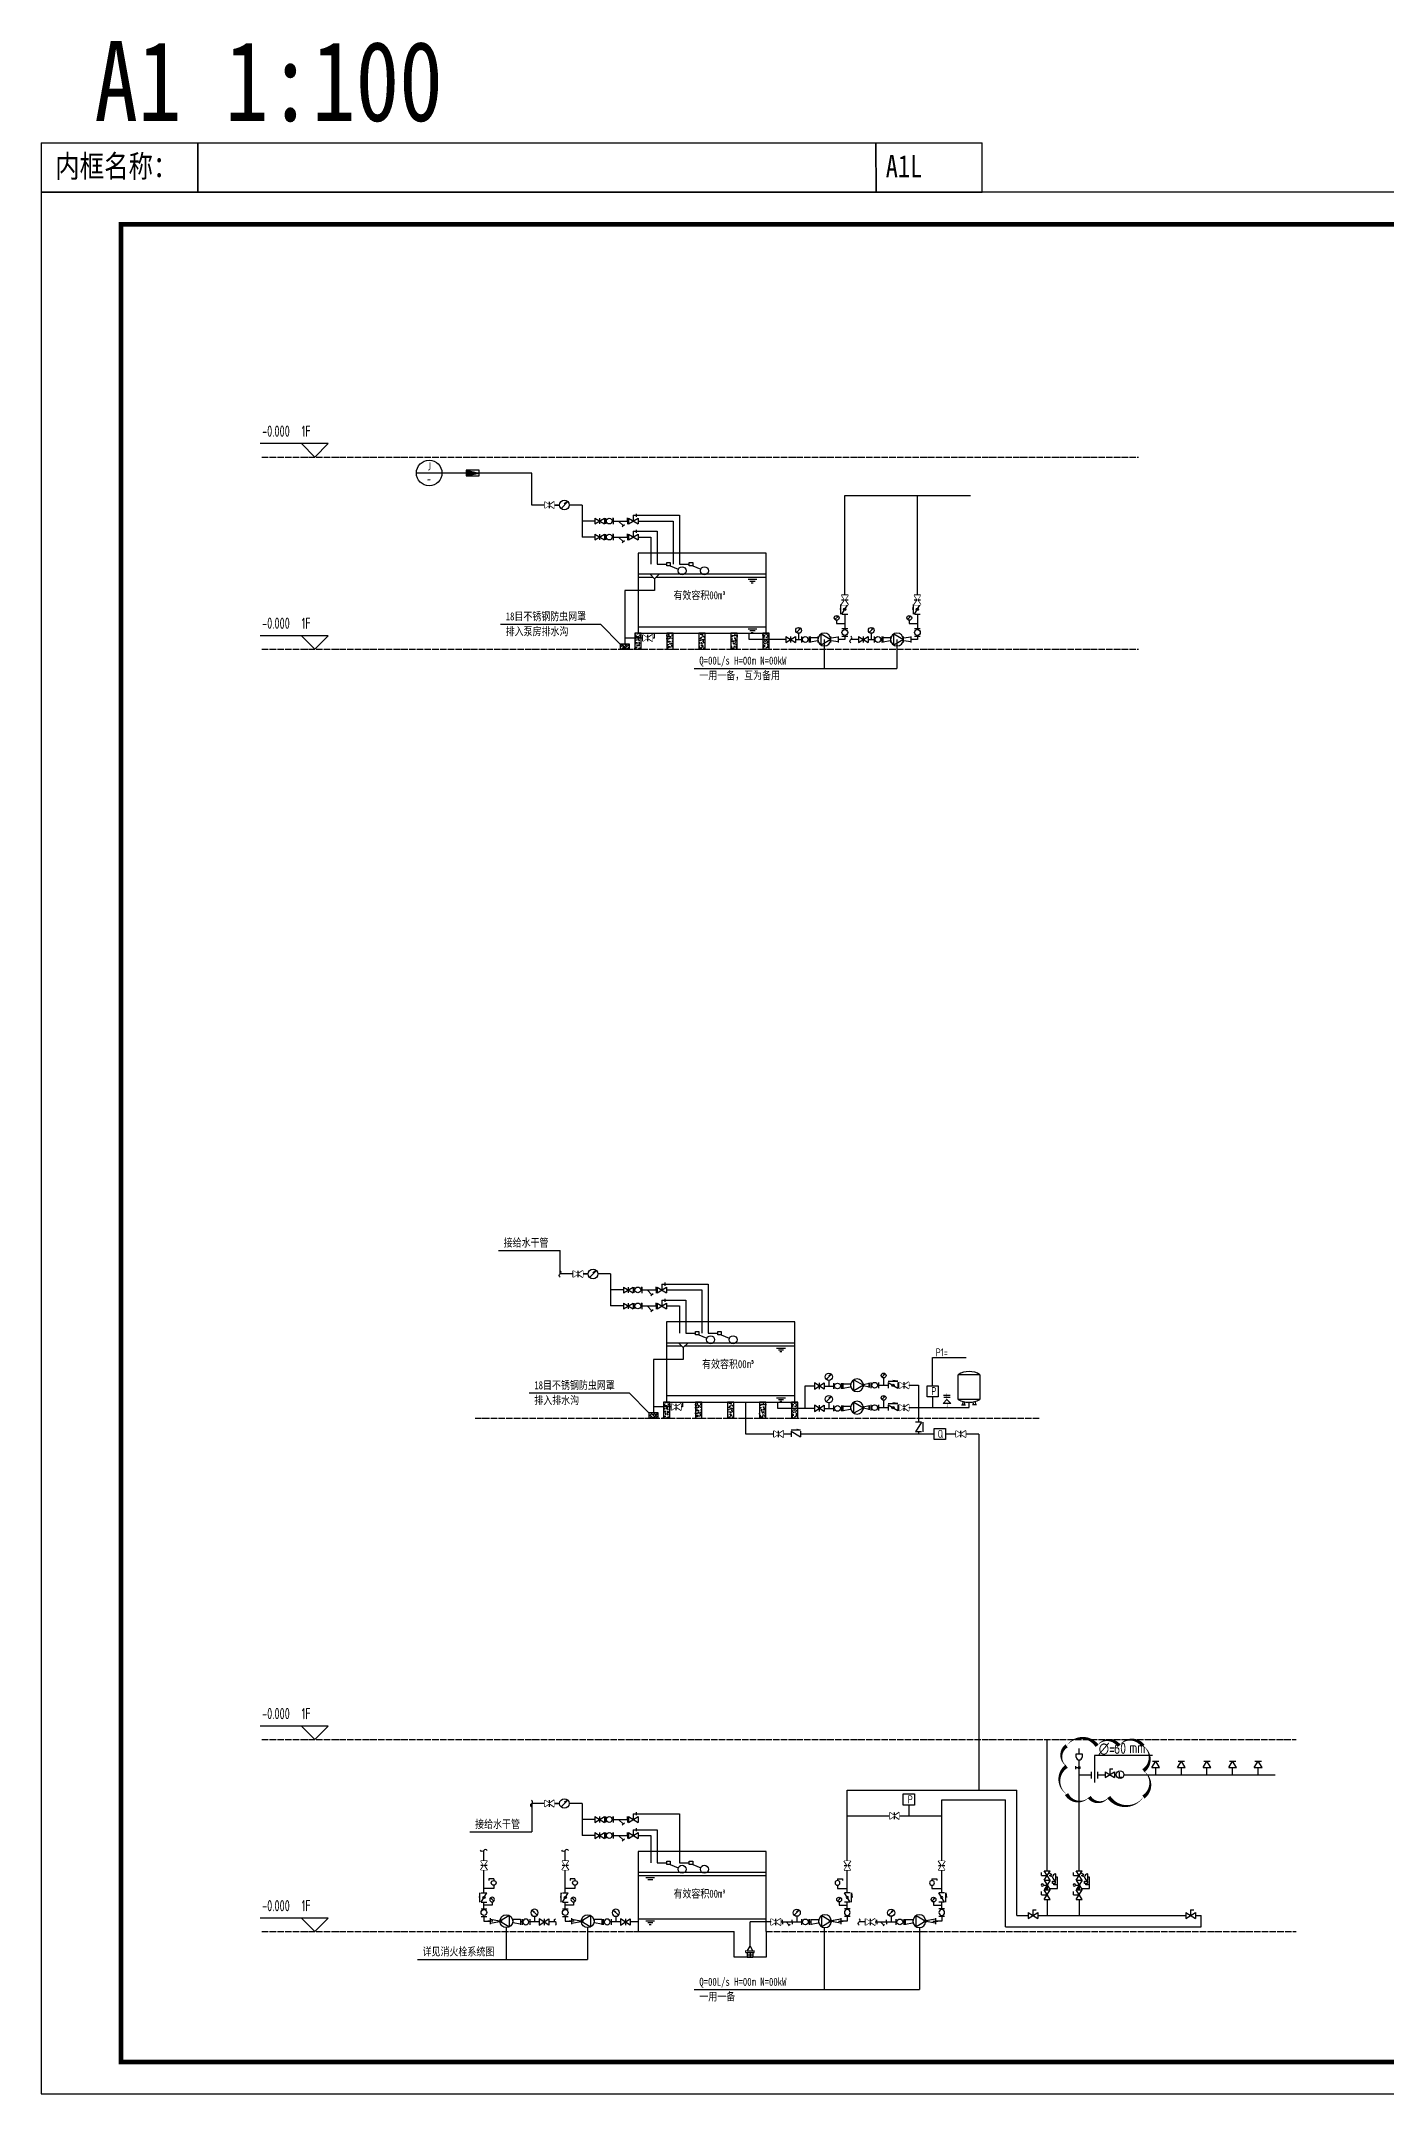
# Model space of a CAD drawing. Extents: x -973766 to 490869, y -74466 to 47007.
# Drawn here: x -332692 to -290642, y -47233 to 16891 of the extents above; entities that cross this region are included whole.
import ezdxf
from ezdxf.enums import TextEntityAlignment as Align

# ---------------------------------------------------------------- set-up
doc = ezdxf.new("R2010")
doc.units = 0
doc.header["$LTSCALE"] = 100
doc.header["$MEASUREMENT"] = 0
doc.linetypes.add('CENTER', pattern=[50.8, 31.75, -6.35, 6.35, -6.35])
doc.linetypes.add('DOTE', pattern=[2.42, 2, -0.2, 0.02, -0.2])
doc.layers.get('Defpoints').update_dxf_attribs({"color": 2})
for name, color, linetype in [('AD-AXIS-AXIS', 7, 'CENTER'), ('W-DRAI-EQPM', 2, 'Continuous'), ('W-FRPT-HYDT-EQPM', 60, 'Continuous'), ('W-FRPT-SPRL-DIMS', 61, 'Continuous'), ('W-FRPT-SPRL-EQPM', 60, 'Continuous'), ('W-NOTE', 40, 'Continuous'), ('W-WSUP-EQPM', 3, 'Continuous'), ('W-WSUP-NOTE', 40, 'Continuous')]:
    doc.layers.add(name, color=color, linetype=linetype)
for name, color, linetype, lineweight in [('W-DRAI-DOME-PIPE', 2, 'TH_PL13-100_F', 30), ('W-FRPT-HYDT-PIPE', 1, 'TH_PL09-100_XH', 30), ('W-FRPT-SPRL-PIPE', 4, 'TH_PL10-100_ZP', 30), ('W-WSUP-COOL-PIPE', 3, 'TH_PL01-100_J', 30)]:
    doc.layers.add(name, color=color, linetype=linetype, lineweight=lineweight)
doc.layers.add('内框', color=8, linetype='Continuous', plot=False)
doc.styles.get("Standard").update_dxf_attribs({"font": 'gbenor.shx', "bigfont": 'gbcbig.shx'})
doc.styles.add('TH-STYLE1', font='Stfangso_1.ttf', dxfattribs={"width": 0.8})
doc.styles.add('TH-STYLE3', font='tssdeng.shx', dxfattribs={"width": 0.8, "bigfont": 'tssdchn.shx'})
doc.styles.add('黑体', font='simhei.ttf')
doc.linetypes.add('TH_PL01-100_J', pattern='A,25,["J",TH-STYLE3,S=3,R=0,X=1.1,Y=-1.25],-3.5', length=28.5)
doc.linetypes.add('TH_PL09-100_XH', pattern='A,25,["XH",TH-STYLE3,S=3,R=0,X=1.15,Y=-1.1],-6', length=31)
doc.linetypes.add('TH_PL10-100_ZP', pattern='A,25,["ZP",TH-STYLE3,S=3,R=0,X=1.15,Y=-1.25],-6.5', length=31.5)
doc.linetypes.add('TH_PL13-100_F', pattern='A,25,["F",TH-STYLE3,S=3,R=0,X=1.4,Y=-1.25],-3.5', length=28.5)

# ---------------------------------------------------------------- blocks, each defined once
blk = doc.blocks.new('THAPE_A1L_inner')
at = {"layer": '内框'}
for p, q in [((0, 609.4), (0, 594)), ((0, 609.4), (294, 609.4)), ((49, 594), (49, 609.4)), ((49, 609.4), (49, 594)), ((260.87, 594), (260.84, 609.4)), ((260.84, 609.4), (260.87, 594)), ((294, 594), (294, 609.4)), ((0, 594), (49, 594)), ((28, 594), (0, 594)), ((84, 594), (28, 594)), ((49, 594), (260.87, 594)), ((196, 594), (84, 594)), ((294, 594), (196, 594)), ((260.87, 594), (294, 594))]:
    blk.add_line(p, q, dxfattribs=at)
blk.add_lwpolyline([(0, 0), (841, 0), (841, 594), (0, 594)], close=True, dxfattribs=at)
at = {"layer": '内框', "const_width": 1.4}
blk.add_lwpolyline([(25, 584), (25, 10), (831, 10), (831, 584)], close=True, dxfattribs=at)
at = {"layer": '内框', "const_width": 0.5}
blk.add_lwpolyline([(751, 584), (751, 10)], dxfattribs=at)
at = {"layer": '内框', "style": '黑体', "width": 0.8}
for s, p in [('内框名称：', (4.43, 598.65)), ('A1L', (263.9, 598.64))]:
    blk.add_text(s, height=7, dxfattribs=at).set_placement(p)
blk.add_attdef('内框名称', (51.53, 598.63), '', height=7, dxfattribs=at)
blk = doc.blocks.new('可曲绕橡胶接头')
for p, q in [((0, 90), (0, -90)), ((240, 90), (240, -90))]:
    blk.add_line(p, q)
blk.add_circle((120, 0), 90)
blk = doc.blocks.new('Y型过滤器')
for p, q in [((0, 0), (0, 98)), ((0, 0), (0, -98)), ((0, 0), (450, 0)), ((172, 0), (321, -149)), ((450, 0), (450, 98)), ((354, -116), (288, -182)), ((450, 0), (450, -98))]:
    blk.add_line(p, q)
at = {"const_width": 32.8}
for points in [[(0, 0), (450, 0)], [(172, 0), (321, -149)]]:
    blk.add_lwpolyline(points, dxfattribs=at)
blk = doc.blocks.new('*U289')
for p, q in [((0, 90), (0, -90)), ((0, 90), (300, -90)), ((0, -90), (300, 90)), ((150, 90), (150, -90)), ((300, 90), (300, -90)), ((1050, 90), (1350, -90)), ((1050, -90), (1350, 90)), ((1050, 90), (1050, -90)), ((1200, 180), (1200, 0)), ((1200, 180), (1296, 180)), ((1296, 228), (1296, 132)), ((1350, 90), (1350, -90))]:
    blk.add_line(p, q)
for name, p in [('可曲绕橡胶接头', (330, 0)), ('Y型过滤器', (570, 0))]:
    blk.add_blockref(name, p)
blk = doc.blocks.new('*U372')
blk.add_blockref('*U289', (960, 0))
blk = doc.blocks.new('浮球阀系统')
blk.add_line((408, -52), (658, -156))
blk.add_lwpolyline([(300, 52), (408, 52), (408, -52), (300, -52)], close=True)
blk.add_circle((774, -204), 125)
at = {"layer": 'W-WSUP-COOL-PIPE'}
blk.add_line((0, 0), (300, 0), dxfattribs=at)
blk = doc.blocks.new('*U189')
blk.add_hatch(color=256).paths.add_polyline_path([(-410, 85), (-410, -85), (0, 0)])
for p in [(-410, 85), (-410, -85)]:
    blk.add_line(p, (0, 0))
blk.add_lwpolyline([(0, -85), (0, 85), (-410, 85), (-410, -85)], close=True)
blk = doc.blocks.new('给水进户管编号')
at = {"layer": 'W-WSUP-EQPM'}
blk.add_circle((0, 400), 400, dxfattribs=at)
at = {"layer": 'W-WSUP-NOTE'}
blk.add_line((400, 400), (-400, 400), dxfattribs=at)
at = {"layer": 'W-WSUP-NOTE', "style": 'TH-STYLE3', "width": 0.7}
blk.add_text('J', height=250, dxfattribs=at).set_placement((0, 609), align=Align.MIDDLE)
at = {"layer": 'W-WSUP-NOTE', "style": 'TH-STYLE3', "width": 0.7, "flags": 8}
blk.add_attdef('-', text='', height=250, dxfattribs=at).set_placement((-8, 88), align=Align.CENTER)
blk = doc.blocks.new('*U350')
for p, q in [((50, 75), (-50, 225)), ((-50, 225), (50, 225)), ((50, 225), (-50, 75)), ((-50, 150), (50, 150)), ((-50, 75), (50, 75))]:
    blk.add_line(p, q)
blk.add_wipeout([(50, 225), (-50, 225), (0, 150), (50, 75), (-50, 75), (0, 150)])
blk = doc.blocks.new('*U351')
at = {"layer": 'W-WSUP-COOL-PIPE'}
blk.add_line((167, 0), (250, 0), dxfattribs=at)
at = {"layer": 'W-WSUP-EQPM'}
for q in [(272, -53), (323, 20)]:
    blk.add_line((378, 53), q, dxfattribs=at)
blk.add_circle((325, 0), 75, dxfattribs=at)
at = {"layer": 'W-WSUP-EQPM', "rotation": 90}
blk.add_blockref('*U350', (242, 0), dxfattribs=at)
blk = doc.blocks.new('*U401')
for p, q in [((-150, 90), (-150, -90)), ((-150, 90), (150, -90)), ((-150, -90), (150, 90)), ((0, 90), (0, -90)), ((150, 90), (150, -90)), ((314, 350), (186, 222)), ((314, 350), (248, 311)), ((250, 196), (250, 0)), ((336, 90), (336, -90)), ((576, 90), (576, -90)), ((612, 90), (612, -90)), ((612, 66), (852, 66)), ((852, 90), (852, -90)), ((612, -72), (852, -30))]:
    blk.add_line(p, q)
for centre in [(250, 286), (456, 0)]:
    blk.add_circle(centre, 90)
blk = doc.blocks.new('A$C53195730')
for p, q in [((-307, 396), (-480, 96)), ((-480, 96), (-134, 96)), ((-134, 96), (-307, 396))]:
    blk.add_line(p, q)
blk.add_circle((-307, 196), 200)
blk = doc.blocks.new('消声止回阀')
for p, q in [((0, 126), (300, 126)), ((0, 90), (0, -90)), ((0, 90), (300, -90)), ((300, 126), (150, 150)), ((300, 90), (300, -90))]:
    blk.add_line(p, q)
blk.add_circle((150, 0), 36)
blk = doc.blocks.new('*U290')
for p, q in [((100, -75), (-100, 225)), ((-100, 225), (100, 225)), ((100, 225), (-100, -75)), ((-100, 75), (100, 75)), ((-100, -75), (100, -75))]:
    blk.add_line(p, q)
blk.add_wipeout([(100, 225), (-100, 225), (0, 75), (100, -75), (-100, -75), (0, 75)])
blk = doc.blocks.new('压力表2')
for p, q in [((-202, 228), (-308, 122)), ((-202, 228), (-257, 195)), ((-255, 100), (-255, 0)), ((-255, 0), (0, 0))]:
    blk.add_line(p, q)
blk.add_circle((-255, 175), 75)
blk = doc.blocks.new('*U398')
at = {"layer": 'W-WSUP-COOL-PIPE'}
for p, q in [((0, -300), (-200, -300)), ((0, -200), (0, -300))]:
    blk.add_line(p, q, dxfattribs=at)
at = {"layer": 'W-WSUP-EQPM'}
for p, q in [((-440, -390), (-440, -210)), ((-200, -228), (-440, -258)), ((-200, -372), (-440, -342)), ((-200, -390), (-200, -210))]:
    blk.add_line(p, q, dxfattribs=at)
at = {"layer": 'W-WSUP-EQPM', "rotation": 90}
for name, p in [('消声止回阀', (0, 490)), ('可曲绕橡胶接头', (0, -200))]:
    blk.add_blockref(name, p, dxfattribs=at)
at = {"layer": 'W-WSUP-EQPM'}
blk.add_blockref('压力表2', (0, 200), dxfattribs=at)
at = {"layer": 'W-WSUP-EQPM', "rotation": 180}
blk.add_blockref('*U290', (0, 1008), dxfattribs=at)
at = {"layer": 'W-WSUP-COOL-PIPE'}
blk.add_line((0, 490), (0, 40), dxfattribs=at)
blk = doc.blocks.new('$TwtSys$00000132')
at = {"elevation": 0}
blk.add_lwpolyline([(7, -101, -0.575183), (0, 0, 0.604745), (-11, 101, 16.924828)], format="xyb", dxfattribs=at)
blk = doc.blocks.new('A$C47557842')
at = {"layer": 'W-WSUP-EQPM'}
for p, q in [((-150, 150), (150, 150)), ((-150, 150), (0, 0)), ((150, 150), (0, 0))]:
    blk.add_line(p, q, dxfattribs=at)
blk = doc.blocks.new('A$C42A67750')
at = {"layer": 'W-WSUP-EQPM'}
h = blk.add_hatch(dxfattribs=at)
h.set_pattern_fill('AR-HBONE', color=256, scale=0.3, style=0)
h.set_pattern_definition([(45, (-47726.838, -7129.88), (4e-15, 43.10523), [91.44, -30.48]), (135, (-47705.285, -7108.326), (4e-15, 43.10523), [91.44, -30.48])])
h.paths.add_polyline_path([(0, 79), (0, 0), (146, 0), (146, 79)])
h = blk.add_hatch(dxfattribs=at)
h.set_pattern_fill('AR-HBONE', color=256, style=0)
h.set_pattern_definition([(45, (-47726.84, -7129.88), (1e-14, 143.6841), [304.8, -101.6]), (135, (-47655, -7058.04), (1e-14, 143.6841), [304.8, -101.6])])
h.paths.add_polyline_path([(146, 79), (0, 79), (0, 0), (146, 0)])
blk.add_lwpolyline([(0, 79), (146, 79), (146, 0), (0, 0)], close=True, dxfattribs=at)
blk = doc.blocks.new('吸水喇叭口系统')
for p, q in [((-128, -196), (-128, -136)), ((-128, -196), (128, -196)), ((-90, -196), (-90, -346)), ((-90, -271), (90, -271)), ((-90, -346), (90, -346)), ((0, -196), (0, -346)), ((90, -196), (90, -346)), ((128, -196), (128, -136))]:
    blk.add_line(p, q)
blk.add_lwpolyline([(-90, -156), (0, 0), (90, -156)], close=True)
blk = doc.blocks.new('偏心异径管')
for p, q in [((0, 90), (0, -90)), ((0, 71), (240, 71)), ((240, 83), (240, -36)), ((0, -67), (240, -25))]:
    blk.add_line(p, q)
blk = doc.blocks.new('*U292')
for p, q in [((0, 0), (0, 65)), ((0, 0), (0, -65)), ((0, 0), (300, 0)), ((115, 0), (214, -99)), ((300, 0), (300, 65)), ((236, -77), (192, -121)), ((300, 0), (300, -65))]:
    blk.add_line(p, q)
at = {"const_width": 21.9}
for points in [[(0, 0), (300, 0)], [(115, 0), (214, -99)]]:
    blk.add_lwpolyline(points, dxfattribs=at)
blk = doc.blocks.new('*U359')
for p, q in [((510, 367), (350, 208)), ((510, 367), (427, 318)), ((430, 175), (430, 0))]:
    blk.add_line(p, q)
blk.add_circle((430, 287), 112)
for name, p in [('*U292', (-16, 0)), ('可曲绕橡胶接头', (580, 0)), ('偏心异径管', (870, 0))]:
    blk.add_blockref(name, p)
at = {"rotation": 90}
blk.add_blockref('*U290', (-145, 0), dxfattribs=at)
blk = doc.blocks.new('同心异径管')
for p, q in [((0.5, 0), (-0.5, 0)), ((0, 0.6), (0, -0.6)), ((0, 0.4), (2, 0.1)), ((2.5, 0), (1.5, 0)), ((2, 0.3), (2, -0.3)), ((0, -0.4), (2, -0.1))]:
    blk.add_line(p, q)
blk = doc.blocks.new('*U356')
for p, q in [((-135, 1120), (-440, 1120)), ((-135, 1220), (-135, 1120)), ((-440, 250), (-440, 100)), ((-440, 100), (-240, 100))]:
    blk.add_line(p, q)
for name, p, rotation in [('*U290', (-440, 1915), 180), ('消声止回阀', (-440, 690), 90), ('可曲绕橡胶接头', (-440, 250), 90)]:
    blk.add_blockref(name, p, dxfattribs=dict(rotation=rotation))
at = {"xscale": -1}
blk.add_blockref('压力表2', (-440, 600), dxfattribs=at)
at = {"xscale": 150, "yscale": 150, "zscale": 150}
blk.add_blockref('同心异径管', (-240, 100), dxfattribs=at)
for p, q in [((-135, 1420), (-285, 1420)), ((-285, 1420), (-285, 1370)), ((-135, 1420), (-135, 1370))]:
    blk.add_line(p, q)
blk.add_circle((-135, 1295), 75)
blk = doc.blocks.new('*U274')
blk.add_hatch(color=256).paths.add_polyline_path([(300, 0), (300, 90), (150, 0)])
for p, q in [((0, 90), (0, -90)), ((0, 90), (300, -90)), ((0, -90), (300, 90)), ((150, 114), (150, 0)), ((150, 0), (300, 0)), ((300, 90), (300, -90))]:
    blk.add_line(p, q)
blk.add_circle((150, 150), 36)
blk = doc.blocks.new('遥控信号阀')
for p, q in [((0, 90), (0, -90)), ((0, 90), (300, -90)), ((0, -90), (300, 90)), ((150, 180), (150, 0)), ((150, 180), (246, 180)), ((300, 90), (300, -90))]:
    blk.add_line(p, q)
blk = doc.blocks.new('水力警铃')
at = {"layer": 'W-FRPT-SPRL-EQPM'}
for p, q in [((-100, 0), (100, 0)), ((3, 127), (46, 193)), ((46, 193), (65, 125)), ((65, 125), (128, 211))]:
    blk.add_line(p, q, dxfattribs=at)
blk.add_arc((0, 0), 100, 0, 180, dxfattribs=at)
blk = doc.blocks.new('A$C7FAA5BE7')
at = {"layer": 'W-FRPT-SPRL-EQPM'}
for p, q in [((0, 0), (261, 0)), ((146, 114), (146, 157)), ((261, 114), (146, 114)), ((261, 362), (201, 362)), ((261, 0), (261, 362))]:
    blk.add_line(p, q, dxfattribs=at)
blk.add_lwpolyline([(189, 157), (103, 157), (103, 236), (189, 236)], close=True, dxfattribs=at)
at = {"layer": 'W-FRPT-SPRL-EQPM', "rotation": 90}
blk.add_blockref('水力警铃', (202, 362), dxfattribs=at)
blk = doc.blocks.new('*U358')
for p, q in [((-20, 100), (-20, -100)), ((-20, -100), (280, 100)), ((280, -100), (-20, 100)), ((130, 100), (130, -100)), ((280, 100), (280, -100)), ((510, 367), (350, 208)), ((510, 367), (427, 318)), ((430, 175), (430, 0))]:
    blk.add_line(p, q)
blk.add_circle((430, 288), 112)
for name, p in [('可曲绕橡胶接头', (580, 0)), ('偏心异径管', (870, 0))]:
    blk.add_blockref(name, p)
blk = doc.blocks.new('消防泵稳压泵出水管阀组-水平')
for p, q in [((181, 55), (0, 16)), ((0, -48), (0, 48)), ((181, 72), (181, -72)), ((181, 72), (181, -72)), ((181, -72), (181, 72)), ((231, 90), (231, -90)), ((471, 90), (471, -90)), ((684, 358), (578, 252)), ((684, 358), (629, 326)), ((631, 230), (631, 57)), ((771, 126), (1071, 126)), ((771, 90), (771, -90)), ((771, 90), (1071, -90)), ((1071, 126), (921, 150)), ((1071, 90), (1071, -90)), ((1421, 100), (1121, -100)), ((1121, -100), (1121, 100)), ((1121, 100), (1421, -100)), ((1271, -100), (1271, 100)), ((1421, -100), (1421, 100)), ((181, -55), (0, -16))]:
    blk.add_line(p, q)
for centre, radius in [((351, 0), 90), ((631, 305), 75), ((921, 0), 36)]:
    blk.add_circle(centre, radius)
for p in [(0, 0), (181, 0)]:
    blk.add_point(p)
blk.add_wipeout([(1121, 100), (1121, -100), (1271, 0), (1421, 100), (1421, -100), (1271, 0)])
blk = doc.blocks.new('*U363')
for p, q in [((-340, 61), (-340, 831)), ((340, 831), (-340, 831)), ((340, 831), (340, 61)), ((340, 61), (-340, 61)), ((-236, -111), (-113, -111)), ((-196, -1), (-205, -111)), ((-148, -111), (-116, -19)), ((236, -111), (113, -111)), ((148, -111), (116, -19)), ((196, -1), (205, -111))]:
    blk.add_line(p, q)
for centre, radius, start, end in [((0, 319), 615, 56.43184, 123.56816), ((0, 657), 686, 240.30294, 299.69706)]:
    blk.add_arc(centre, radius, start, end)
blk = doc.blocks.new('$VALVE$00000322')
for p, q in [((4, 216), (-102, 110)), ((-102, 110), (102, 110)), ((87, 272), (-81, 272)), ((-80, 317), (89, 317)), ((102, 110), (4, 216))]:
    blk.add_line(p, q)
at = {"const_width": 8.96}
for points in [[(0, 0), (0, 110)], [(4, 216), (4, 377)]]:
    blk.add_lwpolyline(points, dxfattribs=at)
blk.add_point((0, 0))
at = {"flags": 9}
for tag in ['YSIZE', 'XSIZE']:
    blk.add_attdef(tag, (0, 110), '', height=0.5, dxfattribs=at)
blk = doc.blocks.new('*U291')
for p, q in [((-225, 135), (75, 135)), ((-225, 90), (-225, -90)), ((-225, 90), (75, -90)), ((75, 90), (75, -90))]:
    blk.add_line(p, q)
blk.add_solid([(-45, 165), (-45, 135), (75, 135)])
blk = doc.blocks.new('*U365')
blk.add_line((0, 335), (0, 0))
blk.add_lwpolyline([(-175, 685), (175, 685), (175, 335), (-175, 335)], close=True)
at = {"insert": (-38, 642), "char_height": 250, "attachment_point": 1, "style": 'TH-STYLE3'}
blk.add_mtext_dynamic_manual_height_columns('P', width=261.69, gutter_width=1750, heights=[0], dxfattribs=at)
blk = doc.blocks.new('*U366')
blk.add_lwpolyline([(-175, 685), (175, 685), (175, 335), (-175, 335)], close=True)
at = {"insert": (-64, 642), "char_height": 250, "attachment_point": 1, "style": 'TH-STYLE3'}
blk.add_mtext_dynamic_manual_height_columns('Q', width=261.69, gutter_width=1750, heights=[0], dxfattribs=at)
blk = doc.blocks.new('*U367')
for p, q in [((907, 0), (-907, 0)), ((-907, 0), (-907, -387))]:
    blk.add_line(p, q)
at = {"char_height": 350, "attachment_point": 1, "style": 'TH-STYLE3'}
for s, insert in [('∅=', (-773, 396)), ('mm', (182, 423))]:
    blk.add_mtext_dynamic_manual_height_columns(s, width=2667.26, gutter_width=1750, heights=[0], dxfattribs=dict(at, insert=insert))
at = {"style": 'TH-STYLE3', "width": 0.8}
blk.add_attdef('-', (-295, 53), '', height=350, dxfattribs=at)
blk = doc.blocks.new('*U177')
at = {"layer": 'W-FRPT-SPRL-EQPM', "linetype": 'Continuous'}
for p, q in [((-120, 222), (0, 422)), ((-120, 222), (120, 222)), ((120, 222), (0, 422))]:
    blk.add_line(p, q, dxfattribs=at)
at = {"layer": 'W-FRPT-SPRL-EQPM'}
blk.add_line((-100, 422), (100, 422), dxfattribs=at)
at = {"layer": 'W-FRPT-SPRL-EQPM', "ltscale": 0.5}
blk.add_line((0, 0), (0, 222), dxfattribs=at)
blk = doc.blocks.new('*U310')
for p, q in [((-100, 80), (-100, 180)), ((0, 130), (-100, 130))]:
    blk.add_line(p, q)
at = {"const_width": 50}
blk.add_lwpolyline([(0, 105, 1), (0, 155, 1)], format="xyb", close=True, dxfattribs=at)
at = {"layer": 'W-FRPT-HYDT-EQPM'}
for p, q in [((-92, 456), (-92, 563)), ((-92, 563), (92, 563)), ((92, 563), (92, 456))]:
    blk.add_line(p, q, dxfattribs=at)
blk.add_arc((0, 466), 92.5, 186.0401, 353.9599, dxfattribs=at)
at = {"layer": 'W-FRPT-HYDT-PIPE'}
for p, q in [((0, 563), (0, 732)), ((0, -88), (0, 373))]:
    blk.add_line(p, q, dxfattribs=at)
blk = doc.blocks.new('*U172')
for p, q in [((-100, 100), (-100, -100)), ((0, 225), (0, -225)), ((100, 100), (100, -100))]:
    blk.add_line(p, q)
blk = doc.blocks.new('水流指示器')
for p, q in [((-29, 82), (-29, -78)), ((-29, -78), (67, -78))]:
    blk.add_line(p, q)
blk.add_circle((0, 0), 120)
blk = doc.blocks.new('*U412')
at = {"layer": 'Defpoints'}
blk.add_lwpolyline([(56682, -10422, 0, 120, -0.520567), (57633, -10422, 0, 120, -0.520567), (58321, -10422, 0, 120, -0.520567), (59068, -10422, 0, 120, -0.520567), (59082, -11199, 0, 120, -0.520567), (59082, -12020, 0, 120, -0.520567), (57998, -12022, 0, 120, -0.520567), (57388, -12022, 0, 120, -0.520567), (56682, -11929, 0, 120, -0.520567), (56682, -11059, 0, 120, -0.520567)], format="xyseb", close=True, dxfattribs=at)
at = {"layer": 'W-FRPT-SPRL-PIPE'}
blk.add_line((58182, -11322), (58232, -11322), dxfattribs=at)
at = {"layer": 'W-FRPT-HYDT-EQPM'}
for name, p in [('遥控信号阀', (57882, -11322)), ('水流指示器', (58352, -11322))]:
    blk.add_blockref(name, p, dxfattribs=at)

msp = doc.modelspace()

# ---------------------------------------------------------------- hatches: boundary and pattern name
at = {"layer": 'W-FRPT-HYDT-EQPM'}
h = msp.add_hatch(dxfattribs=at)
h.set_pattern_fill('AR-CONC', color=256, scale=100, style=0)
h.set_pattern_definition([(50, (893.56, 14978.52), (182.18467, -15.939086), [19.05, -209.55]), (355, (893.56, 14978.52), (-35.24283, 191.05664), [15.24, -167.64]), (100.451, (908.74, 14977.19), (146.9425, 175.11669), [16.19, -178.09]), (46.1842, (893.56, 15029.32), (271.07904, -42.04233), [28.575, -314.325]), (96.6356, (916.15, 15025.8), (237.40423, 247.42556), [24.285, -267.135]), (351.184, (893.56, 15029.32), (237.4046, 247.42512), [22.86, -251.46]), (21, (918.96, 15016.62), (151.61488, -102.26552), [19.05, -209.55]), (326, (918.96, 15016.62), (61.80203, 184.18797), [15.24, -167.64]), (71.4514, (931.59, 15008.1), (213.41649, 81.92286), [16.19, -178.09]), (37.5, (893.555, 14978.517), (3.088603, 84.555039), [0, -165.608, 0, -170.18, 0, -168.275]), (7.5, (893.555, 14978.52), (66.819663, 100.180575), [0, -97.028, 0, -161.798, 0, -64.135]), (327.5, (836.91, 14978.517), (135.590595, -5.728744), [0, -63.5, 0, -198.12, 0, -262.89]), (317.5, (811.51, 14978.52), (148.12918, 25.42649), [0, -82.55, 0, -131.572, 0, -186.69])])
h.paths.add_polyline_path([(-313246.24, -26119.64), (-313046.24, -26119.64), (-313046.24, -25619.64), (-313246.24, -25619.64)])
h.paths.add_polyline_path([(-312246.24, -26119.64), (-312046.24, -26119.64), (-312046.24, -25619.64), (-312246.24, -25619.64)])
h.paths.add_polyline_path([(-311246.24, -26119.64), (-311046.24, -26119.64), (-311046.24, -25619.64), (-311246.24, -25619.64)])
h.paths.add_polyline_path([(-310246.24, -26119.64), (-310046.24, -26119.64), (-310046.24, -25619.64), (-310246.24, -25619.64)])
h.paths.add_polyline_path([(-309246.24, -26119.64), (-309046.24, -26119.64), (-309046.24, -25619.64), (-309246.24, -25619.64)])
at = {"layer": 'W-WSUP-EQPM'}
h = msp.add_hatch(dxfattribs=at)
h.set_pattern_fill('AR-CONC', color=256, scale=100, style=0)
h.set_pattern_definition([(50, (0, 38995.61), (182.18467, -15.939086), [19.05, -209.55]), (355, (0, 38995.6), (-35.24283, 191.05664), [15.24, -167.64]), (100.451, (15.18, 38994.28), (146.9425, 175.11669), [16.19, -178.09]), (46.1842, (0, 39046.4), (271.07904, -42.04233), [28.575, -314.325]), (96.6356, (22.6, 39042.9), (237.40423, 247.42556), [24.285, -267.135]), (351.184, (0, 39046.4), (237.4046, 247.42512), [22.86, -251.46]), (21, (25.4, 39033.71), (151.61488, -102.26552), [19.05, -209.55]), (326, (25.4, 39033.7), (61.80203, 184.18797), [15.24, -167.64]), (71.4514, (38.03, 39025.19), (213.41649, 81.92286), [16.19, -178.09]), (37.5, (0, 38995.61), (3.088603, 84.555039), [0, -165.608, 0, -170.18, 0, -168.275]), (7.5, (0, 38995.61), (66.819663, 100.180575), [0, -97.028, 0, -161.798, 0, -64.135]), (327.5, (-56.64, 38995.61), (135.590595, -5.728744), [0, -63.5, 0, -198.12, 0, -262.89]), (317.5, (-82.04, 38995.61), (148.12918, 25.42649), [0, -82.55, 0, -131.572, 0, -186.69])])
h.paths.add_polyline_path([(-314139.8, -2102.55), (-313939.8, -2102.55), (-313939.8, -1602.55), (-314139.8, -1602.55)])
h.paths.add_polyline_path([(-313139.8, -2102.55), (-312939.8, -2102.55), (-312939.8, -1602.55), (-313139.8, -1602.55)])
h.paths.add_polyline_path([(-312139.8, -2102.55), (-311939.8, -2102.55), (-311939.8, -1602.55), (-312139.8, -1602.55)])
h.paths.add_polyline_path([(-311139.8, -2102.55), (-310939.8, -2102.55), (-310939.8, -1602.55), (-311139.8, -1602.55)])
h.paths.add_polyline_path([(-310139.8, -2102.55), (-309939.8, -2102.55), (-309939.8, -1602.55), (-310139.8, -1602.55)])

# ---------------------------------------------------------------- linework, layer by layer
at = {"layer": 'AD-AXIS-AXIS', "linetype": 'Continuous'}
for p, q in [((-323717.56, 4317.45), (-325844.16, 4317.45)), ((-324137.56, 3897.45), (-324557.56, 4317.45)), ((-324137.56, 3897.45), (-323717.56, 4317.45)), ((-323717.56, -1682.55), (-325844.16, -1682.55)), ((-324137.56, -2102.55), (-324557.56, -1682.55)), ((-324137.56, -2102.55), (-323717.56, -1682.55)), ((-323717.56, -35739.87), (-325844.16, -35739.87)), ((-324137.56, -36159.87), (-324557.56, -35739.87)), ((-324137.56, -36159.87), (-323717.56, -35739.87)), ((-323717.56, -41739.87), (-325844.16, -41739.87)), ((-324137.56, -42159.87), (-324557.56, -41739.87)), ((-324137.56, -42159.87), (-323717.56, -41739.87))]:
    msp.add_line(p, q, dxfattribs=at)
at = {"layer": 'AD-AXIS-AXIS', "linetype": 'DOTE'}
for points in [[(-325791.98, 3897.45), (-298407.23, 3897.45)], [(-325791.98, -2102.55), (-298407.23, -2102.55)], [(-325791.98, -36159.87), (-293477.89, -36159.87)], [(-325791.98, -42159.87), (-311039.8, -42159.87)], [(-310039.8, -42159.87), (-293477.89, -42159.87)]]:
    msp.add_lwpolyline(points, dxfattribs=at)
at = {"layer": 'W-DRAI-DOME-PIPE'}
for p, q in [((-313521.63, 97.45), (-313521.63, -275.11)), ((-313521.63, -275.11), (-314447.81, -275.11)), ((-314447.81, -275.11), (-314447.81, -1944.92)), ((-313539.8, -1755.83), (-314447.81, -1755.83)), ((-313539.8, -1602.55), (-313539.8, -1755.83)), ((-312628.07, -24292.2), (-313554.26, -24292.2)), ((-313554.26, -24292.2), (-313554.26, -25962.02)), ((-312628.07, -23919.64), (-312628.07, -24292.2)), ((-312646.24, -25619.64), (-312646.24, -25772.92)), ((-312646.24, -25772.92), (-313554.26, -25772.92))]:
    msp.add_line(p, q, dxfattribs=at)
at = {"layer": 'W-FRPT-HYDT-EQPM'}
for points in [[(-313146.24, -25619.64), (-309146.24, -25619.64), (-309146.24, -23119.64), (-313146.24, -23119.64)], [(-313246.24, -26119.64), (-313046.24, -26119.64), (-313046.24, -25619.64), (-313246.24, -25619.64)], [(-312246.24, -26119.64), (-312046.24, -26119.64), (-312046.24, -25619.64), (-312246.24, -25619.64)], [(-311246.24, -26119.64), (-311046.24, -26119.64), (-311046.24, -25619.64), (-311246.24, -25619.64)], [(-310246.24, -26119.64), (-310046.24, -26119.64), (-310046.24, -25619.64), (-310246.24, -25619.64)], [(-309246.24, -26119.64), (-309046.24, -26119.64), (-309046.24, -25619.64), (-309246.24, -25619.64)]]:
    msp.add_lwpolyline(points, close=True, dxfattribs=at)
at = {"layer": 'W-FRPT-HYDT-PIPE'}
for p, q in [((-317665.23, -41859.87), (-317715.23, -41859.87)), ((-317129.55, -41859.87), (-317425.23, -41859.87)), ((-315124.61, -41859.87), (-315174.61, -41859.87)), ((-314588.92, -41859.87), (-314884.61, -41859.87)), ((-314039.8, -41859.82), (-314288.92, -41859.82))]:
    msp.add_line(p, q, dxfattribs=at)
at = {"layer": 'W-FRPT-SPRL-PIPE'}
for p, q in [((-310675.82, -26619.64), (-310675.82, -25619.64)), ((-309675.82, -25819.64), (-309675.82, -25619.64)), ((-308528.37, -25119.64), (-308828.37, -25119.64)), ((-308828.37, -25119.64), (-308828.37, -25819.64)), ((-308228.37, -25119.64), (-307928.37, -25119.64)), ((-303698.51, -25796.13), (-303698.51, -25628.85)), ((-308528.37, -25819.64), (-309675.82, -25819.64)), ((-308228.37, -25819.64), (-307928.37, -25819.64)), ((-309259.57, -26619.64), (-310675.82, -26619.64)), ((-304788.93, -26619.64), (-308959.57, -26619.64)), ((-305277.8, -26546.4), (-305277.8, -26619.64)), ((-303391.67, -26619.64), (-304438.93, -26619.64)), ((-303391.67, -26619.64), (-303391.67, -37746.36)), ((-301256.9, -40259.87), (-301256.9, -36159.87)), ((-307501.93, -37746.36), (-302205.95, -37746.36)), ((-302205.95, -41659.87), (-302205.95, -37746.36)), ((-300256.9, -40259.87), (-300256.9, -37259.87)), ((-300256.9, -37259.87), (-299881.2, -37259.87)), ((-299681.2, -37259.87), (-299449.99, -37259.87)), ((-299149.99, -37259.87), (-299099.99, -37259.87)), ((-298859.99, -37259.87), (-294138.06, -37259.87)), ((-304550.93, -38046.36), (-302555.95, -38046.36)), ((-302555.95, -42009.87), (-302555.95, -38046.36)), ((-307501.93, -38546.36), (-304550.93, -38546.36)), ((-302205.95, -41659.87), (-301852.23, -41659.87)), ((-301552.23, -41659.87), (-296925.83, -41659.87)), ((-301256.9, -41159.87), (-301256.9, -41659.87)), ((-300256.9, -41159.87), (-300256.9, -41659.87)), ((-296625.83, -41659.87), (-296446.4, -41659.87)), ((-296446.4, -42009.87), (-296446.4, -41659.87)), ((-310539.8, -42613.99), (-310539.8, -41859.82)), ((-302555.95, -42009.87), (-296446.4, -42009.87))]:
    msp.add_line(p, q, dxfattribs=at)
at = {"layer": 'W-NOTE'}
for p, q in [((-318337.15, -1319.89), (-315215.75, -1319.89)), ((-314593.47, -1944.92), (-315215.75, -1319.89)), ((-312287.98, -2702.78), (-305950.4, -2702.78)), ((-318398.97, -20884.52), (-316469.57, -20884.52)), ((-316469.57, -21619.69), (-316469.57, -20884.52)), ((-304836.02, -24224.42), (-303793.48, -24224.42)), ((-304836.02, -25110.85), (-304836.02, -24224.42)), ((-317443.6, -25336.98), (-314322.2, -25336.98)), ((-313699.91, -25962.02), (-314322.2, -25336.98)), ((-317363.13, -38159.92), (-317363.13, -39045.94)), ((-319292.53, -39045.94), (-317363.13, -39045.94)), ((-320934.03, -43028.16), (-315614.61, -43028.16)), ((-312287.98, -43972.31), (-305251.16, -43972.31))]:
    msp.add_line(p, q, dxfattribs=at)
at = {"layer": 'W-WSUP-COOL-PIPE'}
for p, q in [((-317363.13, 3397.45), (-320164.85, 3397.45)), ((-317363.13, 2397.4), (-317363.13, 3397.45)), ((-307579.92, 2697.45), (-303654.28, 2697.45)), ((-316490, 2397.4), (-317363.13, 2397.4)), ((-315789.9, 2397.4), (-316190, 2397.4)), ((-315789.9, 2397.4), (-315789.9, 1397.4)), ((-314093.8, 2077.45), (-312739.8, 2077.45)), ((-312739.8, 2077.45), (-312739.8, 547.45)), ((-315389.8, 1897.4), (-315789.9, 1897.4)), ((-315389.8, 1397.4), (-315789.9, 1397.4)), ((-314093.8, 1577.45), (-313439.8, 1577.45)), ((-314039.8, 1897.45), (-312939.8, 1897.45)), ((-314039.8, 1397.45), (-313639.8, 1397.45)), ((-313639.8, 1397.45), (-313639.8, 547.45)), ((-313439.8, 1577.45), (-313439.8, 547.45)), ((-312939.8, 1897.45), (-312939.8, 547.45)), ((-310569.37, -1802.55), (-310569.37, -1602.55)), ((-309421.92, -1802.55), (-310569.37, -1802.55)), ((-309121.92, -1802.55), (-308935.92, -1802.55)), ((-308695.92, -1802.55), (-308659.92, -1802.55)), ((-306852.4, -1802.55), (-306666.4, -1802.55)), ((-306426.4, -1802.55), (-306390.4, -1802.55)), ((-315596.44, -21619.69), (-316469.57, -21619.69)), ((-314896.34, -21619.69), (-315296.44, -21619.69)), ((-314896.34, -21619.69), (-314896.34, -22619.69)), ((-314496.24, -22119.69), (-314896.34, -22119.69)), ((-313200.24, -21939.64), (-311846.24, -21939.64)), ((-313200.24, -22439.64), (-312546.24, -22439.64)), ((-313146.24, -22119.64), (-312046.24, -22119.64)), ((-312546.24, -22439.64), (-312546.24, -23469.64)), ((-312046.24, -22119.64), (-312046.24, -23469.64)), ((-311846.24, -21939.64), (-311846.24, -23469.64)), ((-314496.24, -22619.69), (-314896.34, -22619.69)), ((-313146.24, -22619.64), (-312746.24, -22619.64)), ((-312746.24, -22619.64), (-312746.24, -23469.64)), ((-316490, -38159.92), (-317363.13, -38159.92)), ((-315789.9, -38159.92), (-316190, -38159.92)), ((-315789.9, -38159.92), (-315789.9, -39159.92)), ((-315389.8, -38659.92), (-315789.9, -38659.92)), ((-314093.8, -38479.87), (-312739.8, -38479.87)), ((-314093.8, -38979.87), (-313439.8, -38979.87)), ((-313439.8, -38979.87), (-313439.8, -40009.87)), ((-312739.8, -38479.87), (-312739.8, -40009.87)), ((-315389.8, -39159.92), (-315789.9, -39159.92)), ((-314039.8, -39159.87), (-313639.8, -39159.87)), ((-313639.8, -39159.87), (-313639.8, -40009.87))]:
    msp.add_line(p, q, dxfattribs=at)
at = {"layer": 'W-WSUP-EQPM', "color": 7}
for p, q in [((-314039.8, 247.45), (-310039.8, 247.45)), ((-314039.8, 147.45), (-313571.63, 147.45)), ((-313471.63, 147.45), (-310039.8, 147.45)), ((-310604.31, 80.92), (-310329.67, 80.92)), ((-310542.36, 25.21), (-310385.42, 25.21)), ((-310505.19, -28.45), (-310439.11, -28.45)), ((-314039.8, -1402.55), (-310039.8, -1402.55)), ((-310604.31, -1469.08), (-310329.67, -1469.08)), ((-310542.36, -1524.79), (-310385.42, -1524.79)), ((-310505.19, -1578.45), (-310439.11, -1578.45)), ((-313146.24, -23769.64), (-309146.24, -23769.64)), ((-313146.24, -23869.64), (-312678.07, -23869.64)), ((-312578.07, -23869.64), (-309146.24, -23869.64)), ((-309710.75, -23936.17), (-309436.11, -23936.17)), ((-309648.8, -23991.88), (-309491.87, -23991.88)), ((-309611.63, -24045.54), (-309545.56, -24045.54)), ((-313146.24, -25419.64), (-309146.24, -25419.64)), ((-309710.75, -25486.17), (-309436.11, -25486.17)), ((-309648.8, -25541.88), (-309491.87, -25541.88)), ((-309611.63, -25595.54), (-309545.56, -25595.54)), ((-314039.8, -40309.87), (-310039.8, -40309.87)), ((-314039.8, -40409.87), (-310039.8, -40409.87)), ((-313795.48, -40476.4), (-313520.84, -40476.4)), ((-313733.53, -40532.12), (-313576.59, -40532.12)), ((-314039.8, -41759.87), (-310039.8, -41759.87)), ((-313795.48, -41826.4), (-313520.84, -41826.4)), ((-313733.53, -41882.12), (-313576.59, -41882.12)), ((-313696.36, -41935.77), (-313630.28, -41935.77))]:
    msp.add_line(p, q, dxfattribs=at)
at = {"layer": 'W-WSUP-EQPM'}
for points in [[(-314039.8, -1602.55), (-310039.8, -1602.55), (-310039.8, 897.45), (-314039.8, 897.45)], [(-314139.8, -2102.55), (-313939.8, -2102.55), (-313939.8, -1602.55), (-314139.8, -1602.55)], [(-313139.8, -2102.55), (-312939.8, -2102.55), (-312939.8, -1602.55), (-313139.8, -1602.55)], [(-312139.8, -2102.55), (-311939.8, -2102.55), (-311939.8, -1602.55), (-312139.8, -1602.55)], [(-311139.8, -2102.55), (-310939.8, -2102.55), (-310939.8, -1602.55), (-311139.8, -1602.55)], [(-310139.8, -2102.55), (-309939.8, -2102.55), (-309939.8, -1602.55), (-310139.8, -1602.55)]]:
    msp.add_lwpolyline(points, close=True, dxfattribs=at)
for points in [[(-310039.8, -42159.87), (-310039.8, -39659.87), (-314039.8, -39659.87), (-314039.8, -42159.87), (-311039.8, -42159.87)], [(-310039.8, -42159.87), (-310039.8, -42959.87), (-311039.8, -42959.87), (-311039.8, -42159.87)]]:
    msp.add_lwpolyline(points, dxfattribs=at)

# ---------------------------------------------------------------- block references
for name, p in [('浮球阀系统', (-313439.8, 547.45)), ('浮球阀系统', (-312739.8, 547.45)), ('浮球阀系统', (-312546.24, -23469.64)), ('浮球阀系统', (-311846.24, -23469.64)), ('浮球阀系统', (-313439.8, -40009.87)), ('浮球阀系统', (-312739.8, -40009.87)), ('吸水喇叭口系统', (-310539.8, -42613.99))]:
    msp.add_blockref(name, p)
at = {"layer": 'W-DRAI-EQPM', "xscale": -2.000000000000004, "yscale": 2, "zscale": 2, "rotation": 359.9999965849054}
for p in [(-314302.16, -2102.55), (-313408.6, -26119.64)]:
    msp.add_blockref('A$C42A67750', p, dxfattribs=at)
at = {"layer": 'W-FRPT-HYDT-EQPM'}
for name, p in [('*U358', (-308508.37, -25119.64)), ('*U363', (-303698.51, -25599.71)), ('*U358', (-308508.37, -25819.64)), ('*U365', (-304836.02, -25796.13)), ('*U366', (-304613.93, -27129.92)), ('*U310', (-300256.9, -37171.86)), ('*U172', (-299781.2, -37275.49))]:
    msp.add_blockref(name, p, dxfattribs=at)
for name, p, rotation in [('*U291', (-305277.8, -26471.4), 270), ('A$C53195730', (-317959.25, -41529.6), 90.00000000000001), ('A$C53195730', (-315418.63, -41529.6), 90.00000000000001)]:
    msp.add_blockref(name, p, dxfattribs=dict(at, rotation=rotation))
at = {"layer": 'W-FRPT-HYDT-EQPM', "xscale": -1}
for p in [(-316845.23, -41859.87), (-314304.61, -41859.87)]:
    msp.add_blockref('*U358', p, dxfattribs=at)
at = {"layer": 'W-FRPT-HYDT-EQPM', "xscale": -1, "rotation": 270}
msp.add_blockref('A$C53195730', (-305446.91, -41529.6), dxfattribs=at)
at = {"layer": 'W-FRPT-SPRL-DIMS'}
msp.add_blockref('*U367', (-298874.17, -36663.32), dxfattribs=at).add_auto_attribs({'-': '60'})
at = {"layer": 'W-FRPT-SPRL-EQPM'}
for name, p in [('*U412', (-357331.99, -25937.5)), ('*U177', (-297865.42, -37259.87)), ('*U177', (-297065.42, -37259.87)), ('*U177', (-296265.42, -37259.87)), ('*U177', (-295465.42, -37259.87)), ('*U177', (-294665.42, -37259.87)), ('遥控信号阀', (-301852.23, -41659.87)), ('遥控信号阀', (-296925.83, -41659.87))]:
    msp.add_blockref(name, p, dxfattribs=at)
at = {"layer": 'W-FRPT-SPRL-EQPM', "rotation": 90}
for p in [(-301256.9, -40559.87), (-300256.9, -40559.87), (-301256.9, -41159.87), (-300256.9, -41159.87)]:
    msp.add_blockref('遥控信号阀', p, dxfattribs=at)
at = {"layer": 'W-FRPT-SPRL-EQPM', "xscale": -1, "rotation": 90}
for p in [(-301256.9, -40559.87), (-300256.9, -40559.87)]:
    msp.add_blockref('*U274', p, dxfattribs=at)
at = {"layer": 'W-FRPT-SPRL-PIPE'}
for p in [(-301191.62, -40818.68), (-300191.62, -40818.68)]:
    msp.add_blockref('A$C7FAA5BE7', p, dxfattribs=at)
at = {"layer": 'W-NOTE', "rotation": 355.0917123217322}
for p in [(-316469.82, -21619.63, 0), (-317363.37, -38159.86, 0)]:
    msp.add_blockref('$TwtSys$00000132', p, dxfattribs=at)
at = {"layer": 'W-WSUP-COOL-PIPE'}
for p in [(-313521.63, 97.45), (-312628.07, -23919.64)]:
    msp.add_blockref('A$C47557842', p, dxfattribs=at)
at = {"layer": 'W-WSUP-COOL-PIPE', "xscale": -1, "rotation": 270}
msp.add_blockref('A$C53195730', (-306146.38, -1495.79), dxfattribs=at)
at = {"layer": 'W-WSUP-EQPM'}
ref = msp.add_blockref('给水进户管编号', (-320564.85, 2997.45), dxfattribs=at)
ref.add_attrib('-', '-', dxfattribs={"layer": 'W-WSUP-NOTE', "height": 250, "style": 'TH-STYLE3', "width": 0.7}).set_placement((-320573.28, 3084.97), align=Align.CENTER)
for name, p in [('*U189', (-319000.37, 3397.45)), ('*U372', (-316349.8, 1897.4)), ('*U372', (-316349.8, 1397.4)), ('*U401', (-309271.92, -1802.55)), ('*U401', (-307002.4, -1802.55)), ('*U372', (-315456.24, -22119.69)), ('*U372', (-315456.24, -22619.69)), ('*U372', (-316349.8, -38659.92)), ('*U372', (-316349.8, -39159.92))]:
    msp.add_blockref(name, p, dxfattribs=at)
at = {"layer": 'W-WSUP-EQPM', "xscale": -1, "rotation": 270}
for p in [(-308415.9, -1495.79), (-307394.34, -25489.37)]:
    msp.add_blockref('A$C53195730', p, dxfattribs=at)
at = {"layer": 'W-WSUP-EQPM', "xscale": 1.2, "yscale": -1.2, "zscale": 1.2, "rotation": 180}
msp.add_blockref('$VALVE$00000322', (-304386.17, -25796.13), dxfattribs=at)
at = {"layer": '内框', "xscale": 100, "yscale": 100, "zscale": 100}
msp.add_blockref('THAPE_A1L_inner', (-332691.76, -47232.69), dxfattribs=at)

# ---------------------------------------------------------------- texts
at = {"layer": 'AD-AXIS-AXIS', "linetype": 'DOTE', "style": 'TH-STYLE3', "width": 0.7}
for s, p in [('-0.000', (-325787.75, 4530.32)), ('1F', (-324552.39, 4528.51)), ('-0.000', (-325787.75, -1469.68)), ('1F', (-324552.39, -1471.49)), ('-0.000', (-325787.75, -35527)), ('1F', (-324552.39, -35528.81)), ('-0.000', (-325787.75, -41527)), ('1F', (-324552.39, -41528.81))]:
    msp.add_text(s, height=350, rotation=359.999998, dxfattribs=at).set_placement(p)
at = {"layer": 'Defpoints', "style": 'TH-STYLE1', "width": 0.8}
msp.add_text('A1 1:100', height=2500, dxfattribs=at).set_placement((-331025.4, 14390.83))
at = {"layer": 'W-NOTE', "width": 0.8}
for s, style, p in [('18目不锈钢防虫网罩', 'TH-STYLE1', (-318174.55, -1202.37)), ('排入泵房排水沟', 'TH-STYLE1', (-318174.55, -1671.88)), ('Q=00L/s H=00m N=00kW', 'TH-STYLE1', (-312125.37, -2585.26)), ('一用一备，互为备用', 'TH-STYLE1', (-312125.37, -3046.45)), ('接给水干管', 'TH-STYLE1', (-318236.36, -20767.01)), ('P1=', 'TH-STYLE3', (-304741.34, -24193.3)), ('18目不锈钢防虫网罩', 'TH-STYLE1', (-317280.99, -25219.46)), ('排入排水沟', 'TH-STYLE1', (-317280.99, -25688.97)), ('接给水干管', 'TH-STYLE1', (-319129.92, -38928.42)), ('详见消火栓系统图', 'TH-STYLE1', (-320771.43, -42910.65)), ('Q=00L/s H=00m N=00kW', 'TH-STYLE1', (-312125.37, -43854.8)), ('一用一备', 'TH-STYLE1', (-312125.37, -44315.99))]:
    msp.add_text(s, height=250, rotation=360, dxfattribs=dict(at, style=style)).set_placement(p)
at = {"layer": 'W-NOTE', "char_height": 250, "attachment_point": 1, "style": 'TH-STYLE1'}
for insert in [(-312933.14, -293.92), (-312039.58, -24311.01), (-312933.14, -40851.24)]:
    msp.add_mtext_dynamic_manual_height_columns('有效容积00m{\\fISOCPEUR|b0|i0|c0|p34;³}', width=2037.374, gutter_width=1750, heights=[0], dxfattribs=dict(at, insert=insert))

# ---------------------------------------------------------------- next in the draw order: block references
at = {"layer": 'W-DRAI-EQPM', "rotation": 90}
for p in [(-313662.3, -1755.83), (-312768.75, -25772.92)]:
    msp.add_blockref('*U290', p, dxfattribs=at)
at = {"layer": 'W-FRPT-HYDT-EQPM', "rotation": 90}
for p in [(-309571.61, -26619.64), (-303877.5, -26619.64), (-305951.43, -38546.36)]:
    msp.add_blockref('*U290', p, dxfattribs=at)
at = {"layer": 'W-FRPT-HYDT-EQPM'}
for name, p in [('*U356', (-318415.23, -41936.36)), ('*U356', (-315874.61, -41936.36)), ('*U359', (-309511.93, -41859.87))]:
    msp.add_blockref(name, p, dxfattribs=at)
at = {"layer": 'W-FRPT-HYDT-EQPM', "xscale": -1}
msp.add_blockref('*U356', (-304990.93, -41936.36), dxfattribs=at)
at = {"layer": 'W-WSUP-EQPM', "xscale": 2, "yscale": 2, "zscale": 2}
for p in [(-316990, 2397.4), (-316096.44, -21619.69), (-316990, -38159.92)]:
    msp.add_blockref('*U351', p, dxfattribs=at)
at = {"layer": 'W-WSUP-EQPM'}
for p in [(-307579.92, -1502.55), (-305310.4, -1502.55)]:
    msp.add_blockref('*U398', p, dxfattribs=at)

# ---------------------------------------------------------------- next in the draw order: linework, layer by layer
at = {"layer": 'AD-AXIS-AXIS', "linetype": 'DOTE'}
msp.add_lwpolyline([(-319126.48, -26119.64), (-301491.23, -26119.64)], dxfattribs=at)
at = {"layer": 'W-FRPT-HYDT-PIPE'}
for p, q in [((-318855.23, -39946.36), (-318855.23, -39625.74)), ((-316314.61, -39946.36), (-316314.61, -39625.74)), ((-318855.23, -40946.36), (-318855.23, -40246.36)), ((-316314.61, -40946.36), (-316314.61, -40246.36)), ((-318855.23, -41446.36), (-318855.23, -41246.36)), ((-316314.61, -41446.36), (-316314.61, -41246.36)), ((-316624.51, -41859.87), (-316825.23, -41859.87))]:
    msp.add_line(p, q, dxfattribs=at)
at = {"layer": 'W-FRPT-SPRL-PIPE'}
for p, q in [((-304550.93, -39946.36), (-304550.93, -38046.36)), ((-304550.93, -40946.36), (-304550.93, -40246.36)), ((-304550.93, -41446.36), (-304550.93, -41246.36)), ((-309881.93, -41859.82), (-310539.8, -41859.82)), ((-309581.93, -41859.82), (-309527.61, -41859.82)), ((-309227.61, -41859.87), (-308931.93, -41859.87)), ((-308691.93, -41859.87), (-308641.93, -41859.87))]:
    msp.add_line(p, q, dxfattribs=at)
at = {"layer": 'W-NOTE'}
for p, q in [((-308219.92, -1802.55), (-308219.92, -2702.78)), ((-305950.4, -1802.55), (-305950.4, -2702.78)), ((-318155.23, -42036.36), (-318155.23, -43028.16)), ((-315614.61, -42036.36), (-315614.61, -43028.16)), ((-305251.16, -42036.36), (-305251.16, -43972.31))]:
    msp.add_line(p, q, dxfattribs=at)
at = {"layer": 'W-WSUP-COOL-PIPE'}
for p, q in [((-307579.92, -419.94), (-307579.92, 2697.45)), ((-305310.4, -419.94), (-305310.4, 2697.45)), ((-307152.4, -1802.55), (-307392.97, -1802.55))]:
    msp.add_line(p, q, dxfattribs=at)

# ---------------------------------------------------------------- next in the draw order: block references
at = {"layer": 'W-FRPT-HYDT-EQPM'}
for name, p in [('*U291', (-309034.57, -26619.64)), ('*U365', (-305576.95, -38546.36))]:
    msp.add_blockref(name, p, dxfattribs=at)
at = {"layer": 'W-FRPT-HYDT-EQPM', "xscale": -1}
for name, p, rotation in [('$TwtSys$00000132', (-318855.29, -39625.5, 0), 94.90828767826778), ('$TwtSys$00000132', (-316314.66, -39625.5, 0), 94.90828767826778), ('A$C53195730', (-308397.91, -41529.6), 270), ('$TwtSys$00000132', (-316624.26, -41859.81, 0), 4.908287678267786)]:
    msp.add_blockref(name, p, dxfattribs=dict(at, rotation=rotation))
at = {"layer": 'W-WSUP-EQPM', "rotation": 355.0917123217322}
msp.add_blockref('$TwtSys$00000132', (-307393.21, -1802.49, 0), dxfattribs=at)

# ---------------------------------------------------------------- next in the draw order: block references
at = {"layer": 'W-FRPT-HYDT-EQPM'}
msp.add_blockref('消防泵稳压泵出水管阀组-水平', (-306998.37, -25796.13), dxfattribs=at)
at = {"layer": 'W-FRPT-HYDT-EQPM', "xscale": -1}
msp.add_blockref('*U356', (-307941.93, -41936.36), dxfattribs=at)

# ---------------------------------------------------------------- next in the draw order: linework, layer by layer
at = {"layer": 'W-FRPT-SPRL-PIPE'}
for p, q in [((-306527.8, -25796.13), (-306227.8, -25796.13)), ((-306367.8, -25738.71), (-306367.8, -25796.13)), ((-305577.8, -25796.13), (-303698.51, -25796.13)), ((-305277.8, -25796.13), (-305277.8, -26246.4)), ((-307501.93, -39946.36), (-307501.93, -37746.36)), ((-307501.93, -40946.36), (-307501.93, -40246.36)), ((-307501.93, -41446.36), (-307501.93, -41246.36))]:
    msp.add_line(p, q, dxfattribs=at)
at = {"layer": 'W-NOTE'}
msp.add_line((-308219.92, -42035.55), (-308219.92, -43972.31), dxfattribs=at)

# ---------------------------------------------------------------- next in the draw order: block references
at = {"layer": 'W-FRPT-HYDT-EQPM', "rotation": 355.0917123217322}
msp.add_blockref('$TwtSys$00000132', (-307131.9, -41859.81, 0), dxfattribs=at)
at = {"layer": 'W-WSUP-EQPM', "xscale": -1, "rotation": 270}
msp.add_blockref('A$C53195730', (-307394.34, -24789.37), dxfattribs=at)

# ---------------------------------------------------------------- next in the draw order: block references
at = {"layer": 'W-FRPT-HYDT-EQPM'}
for name, p in [('消防泵稳压泵出水管阀组-水平', (-306998.37, -25096.13)), ('*U359', (-306560.93, -41859.87))]:
    msp.add_blockref(name, p, dxfattribs=at)

# ---------------------------------------------------------------- next in the draw order: linework, layer by layer
at = {"layer": 'W-FRPT-SPRL-PIPE'}
for p, q in [((-306527.8, -25096.13), (-306227.8, -25096.13)), ((-306367.8, -25038.71), (-306367.8, -25096.13)), ((-305577.8, -25096.13), (-305277.8, -25096.13)), ((-305277.8, -25096.13), (-305277.8, -25796.13)), ((-306930.93, -41859.82), (-307131.56, -41859.82)), ((-306630.93, -41859.82), (-306576.61, -41859.82)), ((-306276.61, -41859.87), (-305980.93, -41859.87)), ((-305740.93, -41859.87), (-305690.93, -41859.87))]:
    msp.add_line(p, q, dxfattribs=at)

doc.saveas('drawing.dxf')
